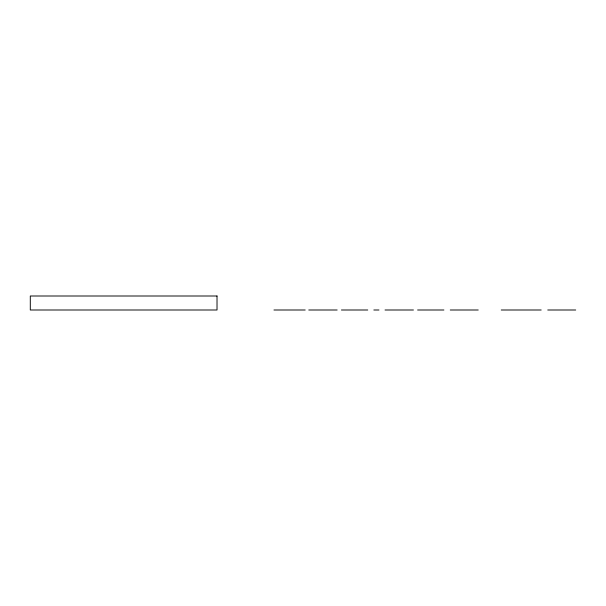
<?xml version="1.0" encoding="UTF-8"?>
<svg xmlns="http://www.w3.org/2000/svg" width="606" height="606" viewBox="0 0 606 606"><rect width="100%" height="100%" fill="white"/><g stroke="black" fill="none" stroke-linecap="round" stroke-linejoin="round"><path stroke-width="0.91" d="M273.957 309.999L305.197 309.999M308.765 309.999L337.148 309.999M341.428 309.999L367.751 309.999M373.834 309.999L378.977 309.999M385.03 309.999L413.436 309.999M417.61 309.999L443.903 309.999M450.273 309.999L478.225 309.999M501.238 309.999L541.181 309.999M547.748 309.999L575.7 309.999M217.016 296.001L30.3 296.001L30.3 309.999L217.016 309.999L217.016 296.001"/></g></svg>
